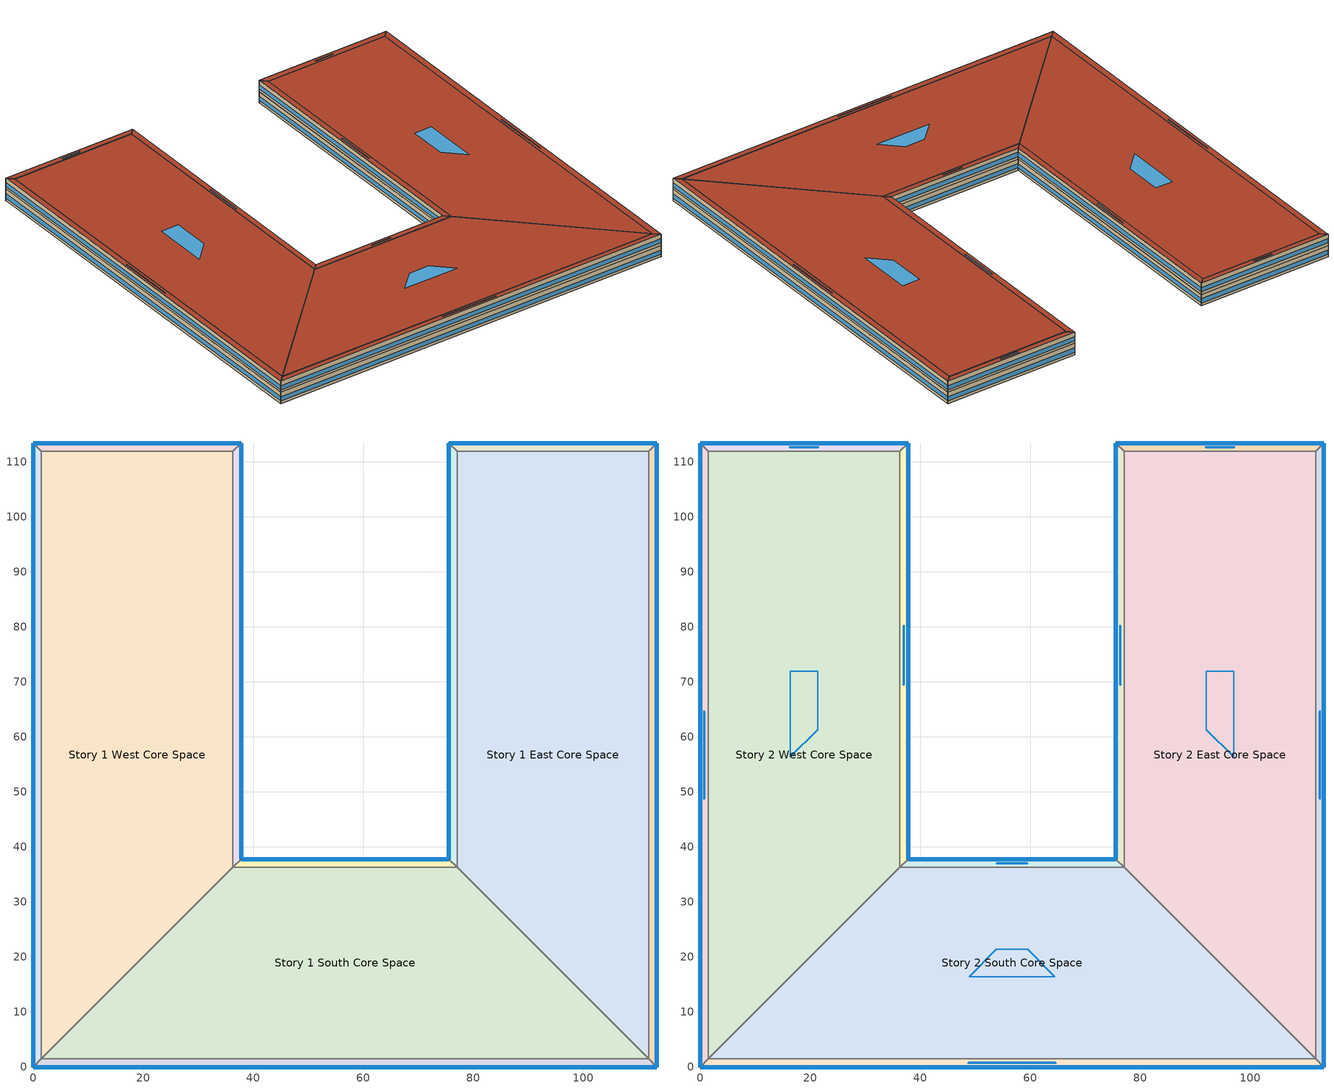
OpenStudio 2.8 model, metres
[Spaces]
Story 1 West Left Perimeter Space
 floor ground: 0,0 0,113.39 1.52,111.87 1.52,1.52 z0
 wall outside: 0,113.39 0,0 z0:3.2
 wall to Story 1 North Left Perimeter Space: 1.52,111.87 0,113.39 z0:3.2
 wall to Story 1 West Core Space: 1.52,1.52 1.52,111.87 z0:3.2
 wall to Story 1 South Lower Perimeter Space: 0,0 1.52,1.52 z0:3.2
 window: 0,113.36 0,0.03 z0.76:1.94
Story 1 North Left Perimeter Space
 floor ground: 0,113.39 37.8,113.39 36.27,111.87 1.52,111.87 z0
 wall outside: 37.8,113.39 0,113.39 z0:3.2
 wall to Story 1 East Left Perimeter Space: 36.27,111.87 37.8,113.39 z0:3.2
 wall to Story 1 West Core Space: 1.52,111.87 36.27,111.87 z0:3.2
 window: 37.77,113.39 0.03,113.39 z0.76:1.94
Story 1 East Left Perimeter Space
 floor ground: 37.8,113.39 37.8,37.8 36.27,36.27 36.27,111.87 z0
 wall outside: 37.8,37.8 37.8,113.39 z0:3.2
 wall to Story 1 North Lower Perimeter Space: 36.27,36.27 37.8,37.8 z0:3.2
 wall to Story 1 West Core Space: 36.27,111.87 36.27,36.27 z0:3.2
 window: 37.8,37.82 37.8,113.36 z0.76:1.94
Story 1 North Lower Perimeter Space
 floor ground: 37.8,37.8 75.59,37.8 77.12,36.27 36.27,36.27 z0
 wall outside: 75.59,37.8 37.8,37.8 z0:3.2
 wall to Story 1 West Right Perimeter Space: 77.12,36.27 75.59,37.8 z0:3.2
 wall to Story 1 South Core Space: 36.27,36.27 77.12,36.27 z0:3.2
 window: 75.57,37.8 37.82,37.8 z0.76:1.94
Story 1 West Right Perimeter Space
 floor ground: 75.59,37.8 75.59,113.39 77.12,111.87 77.12,36.27 z0
 wall outside: 75.59,113.39 75.59,37.8 z0:3.2
 wall to Story 1 North Right Perimeter Space: 77.12,111.87 75.59,113.39 z0:3.2
 wall to Story 1 East Core Space: 77.12,36.27 77.12,111.87 z0:3.2
 window: 75.59,113.36 75.59,37.82 z0.76:1.94
Story 1 North Right Perimeter Space
 floor ground: 75.59,113.39 113.39,113.39 111.87,111.87 77.12,111.87 z0
 wall outside: 113.39,113.39 75.59,113.39 z0:3.2
 wall to Story 1 East Right Perimeter Space: 111.87,111.87 113.39,113.39 z0:3.2
 wall to Story 1 East Core Space: 77.12,111.87 111.87,111.87 z0:3.2
 window: 113.36,113.39 75.62,113.39 z0.76:1.94
Story 1 East Right Perimeter Space
 floor ground: 113.39,113.39 113.39,0 111.87,1.52 111.87,111.87 z0
 wall outside: 113.39,0 113.39,113.39 z0:3.2
 wall to Story 1 South Lower Perimeter Space: 111.87,1.52 113.39,0 z0:3.2
 wall to Story 1 East Core Space: 111.87,111.87 111.87,1.52 z0:3.2
 window: 113.39,0.03 113.39,113.36 z0.76:1.94
Story 1 South Lower Perimeter Space
 floor ground: 113.39,0 0,0 1.52,1.52 111.87,1.52 z0
 wall outside: 0,0 113.39,0 z0:3.2
 wall to Story 1 South Core Space: 111.87,1.52 1.52,1.52 z0:3.2
 window: 0.03,0 113.36,0 z0.76:1.94
Story 1 West Core Space
 floor ground: 1.52,1.52 1.52,111.87 36.27,111.87 36.27,36.27 z0
 wall to Story 1 South Core Space: 1.52,1.52 36.27,36.27 z0:3.2
Story 1 South Core Space
 floor ground: 36.27,36.27 77.12,36.27 111.87,1.52 1.52,1.52 z0
 wall to Story 1 East Core Space: 111.87,1.52 77.12,36.27 z0:3.2
Story 1 East Core Space
 floor ground: 77.12,36.27 77.12,111.87 111.87,111.87 111.87,1.52 z0
Story 2 West Left Perimeter Space
 floor to Story 1 West Left Perimeter Space: 0,0 0,113.39 1.52,111.87 1.52,1.52 z3.2
 wall outside: 0,113.39 0,0 z3.2:6.4
 wall to Story 2 North Left Perimeter Space: 1.52,111.87 0,113.39 z3.2:6.4
 wall to Story 2 West Core Space: 1.52,1.52 1.52,111.87 z3.2:6.4
 wall to Story 2 South Lower Perimeter Space: 0,0 1.52,1.52 z3.2:6.4
 window: 0,113.36 0,0.03 z3.96:5.14
 roof outside: 1.52,1.52 1.52,111.87 0,113.39 0,0 z6.4
 skylight: 0.87,48.89 0.87,64.5 0.65,64.71 0.65,48.68 z6.4
Story 2 North Left Perimeter Space
 floor to Story 1 North Left Perimeter Space: 0,113.39 37.8,113.39 36.27,111.87 1.52,111.87 z3.2
 wall outside: 37.8,113.39 0,113.39 z3.2:6.4
 wall to Story 2 East Left Perimeter Space: 36.27,111.87 37.8,113.39 z3.2:6.4
 wall to Story 2 West Core Space: 1.52,111.87 36.27,111.87 z3.2:6.4
 window: 37.77,113.39 0.03,113.39 z3.96:5.14
 roof outside: 1.52,111.87 36.27,111.87 37.8,113.39 0,113.39 z6.4
 skylight: 16.44,112.52 21.36,112.52 21.57,112.74 16.23,112.74 z6.4
Story 2 East Left Perimeter Space
 floor to Story 1 East Left Perimeter Space: 37.8,113.39 37.8,37.8 36.27,36.27 36.27,111.87 z3.2
 wall outside: 37.8,37.8 37.8,113.39 z3.2:6.4
 wall to Story 2 North Lower Perimeter Space: 36.27,36.27 37.8,37.8 z3.2:6.4
 wall to Story 2 West Core Space: 36.27,111.87 36.27,36.27 z3.2:6.4
 window: 37.8,37.82 37.8,113.36 z3.96:5.14
 roof outside: 36.27,111.87 36.27,36.27 37.8,37.8 37.8,113.39 z6.4
 skylight: 36.93,80.07 36.93,69.38 37.14,69.59 37.14,80.28 z6.4
Story 2 North Lower Perimeter Space
 floor to Story 1 North Lower Perimeter Space: 37.8,37.8 75.59,37.8 77.12,36.27 36.27,36.27 z3.2
 wall outside: 75.59,37.8 37.8,37.8 z3.2:6.4
 wall to Story 2 West Right Perimeter Space: 77.12,36.27 75.59,37.8 z3.2:6.4
 wall to Story 2 South Core Space: 36.27,36.27 77.12,36.27 z3.2:6.4
 window: 75.57,37.8 37.82,37.8 z3.96:5.14
 roof outside: 36.27,36.27 77.12,36.27 75.59,37.8 37.8,37.8 z6.4
 skylight: 53.81,36.93 59.58,36.93 59.37,37.14 54.02,37.14 z6.4
Story 2 West Right Perimeter Space
 floor to Story 1 West Right Perimeter Space: 75.59,37.8 75.59,113.39 77.12,111.87 77.12,36.27 z3.2
 wall outside: 75.59,113.39 75.59,37.8 z3.2:6.4
 wall to Story 2 North Right Perimeter Space: 77.12,111.87 75.59,113.39 z3.2:6.4
 wall to Story 2 East Core Space: 77.12,36.27 77.12,111.87 z3.2:6.4
 window: 75.59,113.36 75.59,37.82 z3.96:5.14
 roof outside: 77.12,36.27 77.12,111.87 75.59,113.39 75.59,37.8 z6.4
 skylight: 76.46,69.38 76.46,80.07 76.25,80.28 76.25,69.59 z6.4
Story 2 North Right Perimeter Space
 floor to Story 1 North Right Perimeter Space: 75.59,113.39 113.39,113.39 111.87,111.87 77.12,111.87 z3.2
 wall outside: 113.39,113.39 75.59,113.39 z3.2:6.4
 wall to Story 2 East Right Perimeter Space: 111.87,111.87 113.39,113.39 z3.2:6.4
 wall to Story 2 East Core Space: 77.12,111.87 111.87,111.87 z3.2:6.4
 window: 113.36,113.39 75.62,113.39 z3.96:5.14
 roof outside: 77.12,111.87 111.87,111.87 113.39,113.39 75.59,113.39 z6.4
 skylight: 92.03,112.52 96.95,112.52 97.16,112.74 91.82,112.74 z6.4
Story 2 East Right Perimeter Space
 floor to Story 1 East Right Perimeter Space: 113.39,113.39 113.39,0 111.87,1.52 111.87,111.87 z3.2
 wall outside: 113.39,0 113.39,113.39 z3.2:6.4
 wall to Story 2 South Lower Perimeter Space: 111.87,1.52 113.39,0 z3.2:6.4
 wall to Story 2 East Core Space: 111.87,111.87 111.87,1.52 z3.2:6.4
 window: 113.39,0.03 113.39,113.36 z3.96:5.14
 roof outside: 111.87,111.87 111.87,1.52 113.39,0 113.39,113.39 z6.4
 skylight: 112.52,64.5 112.52,48.89 112.74,48.68 112.74,64.71 z6.4
Story 2 South Lower Perimeter Space
 floor to Story 1 South Lower Perimeter Space: 113.39,0 0,0 1.52,1.52 111.87,1.52 z3.2
 wall outside: 0,0 113.39,0 z3.2:6.4
 wall to Story 2 South Core Space: 111.87,1.52 1.52,1.52 z3.2:6.4
 window: 0.03,0 113.36,0 z3.96:5.14
 roof outside: 111.87,1.52 1.52,1.52 0,0 113.39,0 z6.4
 skylight: 64.5,0.87 48.89,0.87 48.68,0.65 64.71,0.65 z6.4
Story 2 West Core Space
 floor to Story 1 West Core Space: 1.52,1.52 1.52,111.87 36.27,111.87 36.27,36.27 z3.2
 wall to Story 2 South Core Space: 1.52,1.52 36.27,36.27 z3.2:6.4
 roof outside: 36.27,36.27 36.27,111.87 1.52,111.87 1.52,1.52 z6.4
 skylight: 21.36,61.27 21.36,71.96 16.44,71.96 16.44,56.35 z6.4
Story 2 South Core Space
 floor to Story 1 South Core Space: 36.27,36.27 77.12,36.27 111.87,1.52 1.52,1.52 z3.2
 wall to Story 2 East Core Space: 111.87,1.52 77.12,36.27 z3.2:6.4
 roof outside: 1.52,1.52 111.87,1.52 77.12,36.27 36.27,36.27 z6.4
 skylight: 48.89,16.44 64.5,16.44 59.58,21.36 53.81,21.36 z6.4
Story 2 East Core Space
 floor to Story 1 East Core Space: 77.12,36.27 77.12,111.87 111.87,111.87 111.87,1.52 z3.2
 roof outside: 111.87,1.52 111.87,111.87 77.12,111.87 77.12,36.27 z6.4
 skylight: 96.95,56.35 96.95,71.96 92.03,71.96 92.03,61.27 z6.4
[Building]
U shape_MidriseApartment_NECB2017: North Axis {deg}=0; Space Type=Multi-unit residential building WholeBuilding; Default Construction Set=BTAP-Mass at hdd = 4500.0; Standards Number of Stories=2; Standards Number of Above Ground Stories=2; Standards Building Type=NECB2017_MidriseApartment
[Site]
Ottawa=Macdonald-Cartier Intl AP_ON_CAN: Latitude {deg}=45.317; Longitude {deg}=-75.667; Time Zone {hr}=-5; Elevation {m}=114.9
[Site:WaterMainsTemperature]
Calculation Method=Correlation; Annual Average Outdoor Air Temperature {C}=6.83333; Maximum Difference In Monthly Average Outdoor Air Temperatures {deltaC}=31.2
[SizingPeriod:DesignDay] Barometric Pressure {Pa}=99952; Sky Clearness=0; Rain Indicator=0; Snow Indicator=0; Day of Month=21; Daylight Saving Time Indicator=0; Humidity Indicating Type=Wetbulb; Dry-Bulb Temperature Range Modifier Type=DefaultMultipliers
Name | Maximum Dry-Bulb Temperature {C} | Daily Dry-Bulb Temperature Range {deltaC} | Humidity Indicating Conditions at Maximum Dry-Bulb | Wind Speed {m/s} | Wind Direction {deg} | Month | Day Type | Solar Model Indicator | ASHRAE Taub | ASHRAE Taud
Ottawa=Macdonald-Cartier Intl Ann Clg .4% Condns DB=>MWB | 30.6 | 10.1 | 21.8 | 4.6 | 220 | 7 | SummerDesignDay | ASHRAETau | 0.417 | 2.264
Ottawa=Macdonald-Cartier Intl Ann Htg 99.6% Condns DB | -24.2 | 0 | -24.2 | 3.5 | 290 | 1 | WinterDesignDay | ASHRAEClearSky
[Site:GroundTemperature:BuildingSurface]
19.527, 19.502, 19.536, 19.598, 20.002, 21.64, 22.225, 22.375, 21.449, 20.121, 19.802, 19.633
[Material:NoMass] Roughness=Smooth; Thermal Absorptance=0.9; Solar Absorptance=0.7
Name | Thermal Resistance {m2-K/W} | Visible Absorptance
Typical Carpet Pad; Typical Carpet Pad 1 | 0.21648 | 0.8
Typical Insulation 1 | 5.20402 | 0.7
Typical Insulation 2 | 3.77764 | 0.7
Typical Insulation 3 | 6.41024 | 0.7
Typical Carpet Pad 2 | 1.25503 | 0.8
Typical Carpet Pad 3; Typical Carpet Pad 4 | 3.45515 | 0.8
Typical Insulation 4 | 0.526298 | 0.7
Typical Insulation 5 | 0.526316 | 0.7
[Material]
Name | Roughness | Thickness {m} | Conductivity {W/m-K} | Density {kg/m3} | Specific Heat {J/kg-K} | Thermal Absorptance | Solar Absorptance | Visible Absorptance
G05 25mm wood | MediumSmooth | 0.0254 | 0.15 | 608 | 1630 | 0.9 | 0.5 | 0.5
100mm Normalweight concrete floor 1 | MediumSmooth | 0.1016 | 2.31 | 2322 | 832
G01 13mm gypsum board 1 | Smooth | 0.0127 | 0.16 | 800 | 1090 | 0.9 | 0.7 | 0.5
4 in. Normalweight Concrete Floor 1 | MediumRough | 0.1016 | 2.31 | 2322 | 832 | 0.9 | 0.7 | 0.7
1IN Stucco 1 | Smooth | 0.0253 | 0.6918 | 1858 | 837 | 0.9 | 0.7 | 0.92
8IN CONCRETE HW RefBldg 1 | Rough | 0.2032 | 1.311 | 2240 | 836.8 | 0.9 | 0.7 | 0.7
1/2IN Gypsum 1 | Smooth | 0.0127 | 0.16 | 784.9 | 830 | 0.9 | 0.4 | 0.4
Metal Roof Surface 1; F08 Metal surface 1 | Smooth | 0.0008 | 45.28 | 7824 | 500 | 0.9 | 0.7 | 0.7
6 in. Normalweight Concrete Floor 1; 6 in. Normalweight Concrete Floor 2; 6 in. Normalweight Concrete Floor 3 | MediumRough | 0.1524 | 2.31 | 2322 | 832 | 0.9 | 0.7 | 0.7
[Construction]
BTAP-Int-Partition; BTAP-Int-Door: G05 25mm wood
BTAP-Int-Floor: 100mm Normalweight concrete floor 1, Typical Carpet Pad
BTAP-Int-Wall: G01 13mm gypsum board 1, G01 13mm gypsum board 1
BTAP-Int-Ceiling: Typical Carpet Pad, 100mm Normalweight concrete floor 1
BTAP-Int-Window: SimpleGlazing
BTAP-Ext-Floor-Mass:U-0.183: Typical Insulation 1, 4 in. Normalweight Concrete Floor 1, Typical Carpet Pad 1
BTAP-Ext-Wall-Mass:U-0.247: 1IN Stucco 1, 8IN CONCRETE HW RefBldg 1, Typical Insulation 2, 1/2IN Gypsum 1
BTAP-Ext-Roof-Metal:U-0.156: Metal Roof Surface 1, Typical Insulation 3
BTAP-Grnd-Floor-Mass:U-0.757: 6 in. Normalweight Concrete Floor 1, Typical Carpet Pad 2
BTAP-Grnd-Wall-Mass:U-0.284: 6 in. Normalweight Concrete Floor 2, Typical Carpet Pad 3
BTAP-Grnd-Roof-Mass:U-0.284: 6 in. Normalweight Concrete Floor 3, Typical Carpet Pad 4
BTAP-Ext-FixedWindow:U=0.190 SHGC=0.600; BTAP-Ext-GlassDoors:U=0.190 SHGC=0.600; BTAP-Ext-Skylights:U=0.190 SHGC=0.600; BTAP-Ext-DaylightDomes:U=0.190 SHGC=0.600; BTAP-Ext-DaylightDiffuser:U=0.190 SHGC=0.600: SimpleGlazing:U=0.190 SHGC=0.600
BTAP-Ext-Door:U-1.9000000000000001: F08 Metal surface 1, Typical Insulation 4
BTAP-Ext-OverHeadDoor:U-1.9000000000000001: Typical Insulation 5
[DefaultConstructionSet]
BTAP-Mass at hdd = 4500.0: Default Exterior Surface Constructions=BTAP-Mass at hdd = 4500.0; Default Interior Surface Constructions=Default Surface Constructions 2; Default Ground Contact Surface Constructions=BTAP-Mass at hdd = 4500.0 1; Default Exterior SubSurface Constructions=BTAP-Mass at hdd = 4500.0; Default Interior SubSurface Constructions=Default Sub Surface Constructions 2; Interior Partition Construction=BTAP-Int-Partition
[DefaultSurfaceConstructions]
Name | Floor Construction | Wall Construction | Roof Ceiling Construction
Default Surface Constructions 2 | BTAP-Int-Floor | BTAP-Int-Wall | BTAP-Int-Ceiling
BTAP-Mass at hdd = 4500.0 | BTAP-Ext-Floor-Mass:U-0.183 | BTAP-Ext-Wall-Mass:U-0.247 | BTAP-Ext-Roof-Metal:U-0.156
BTAP-Mass at hdd = 4500.0 1 | BTAP-Grnd-Floor-Mass:U-0.757 | BTAP-Grnd-Wall-Mass:U-0.284 | BTAP-Grnd-Roof-Mass:U-0.284
[DefaultSubSurfaceConstructions]
Name | Fixed Window Construction | Operable Window Construction | Door Construction | Glass Door Construction | Overhead Door Construction | Skylight Construction | Tubular Daylight Dome Construction | Tubular Daylight Diffuser Construction
Default Sub Surface Constructions 2 | BTAP-Int-Window | BTAP-Int-Window | BTAP-Int-Door
BTAP-Mass at hdd = 4500.0 | BTAP-Ext-FixedWindow:U=0.190 SHGC=0.600 | BTAP-Ext-FixedWindow:U=0.190 SHGC=0.600 | BTAP-Ext-Door:U-1.9000000000000001 | BTAP-Ext-GlassDoors:U=0.190 SHGC=0.600 | BTAP-Ext-OverHeadDoor:U-1.9000000000000001 | BTAP-Ext-Skylights:U=0.190 SHGC=0.600 | BTAP-Ext-DaylightDomes:U=0.190 SHGC=0.600 | BTAP-Ext-DaylightDiffuser:U=0.190 SHGC=0.600
[WindowMaterial:SimpleGlazingSystem] Solar Heat Gain Coefficient=0.6; Visible Transmittance=0.21
Name | U-Factor {W/m2-K}
SimpleGlazing | 2.2
SimpleGlazing:U=0.190 SHGC=0.600 | 1.9
[BuildingStory] Nominal Floor to Floor Height {m}=3.2
Name | Nominal Z Coordinate {m}
Story 1 | 0
Story 2 | 3.2
[Space]
Name | Building Story | Thermal Zone
Story 1 West Left Perimeter Space | Story 1 | Story 1 West Left Perimeter Space ZN
Story 1 North Left Perimeter Space | Story 1 | Story 1 North Left Perimeter Space ZN
Story 1 East Left Perimeter Space | Story 1 | Story 1 East Left Perimeter Space ZN
Story 1 North Lower Perimeter Space | Story 1 | Story 1 North Lower Perimeter Space ZN
Story 1 West Right Perimeter Space | Story 1 | Story 1 West Right Perimeter Space ZN
Story 1 North Right Perimeter Space | Story 1 | Story 1 North Right Perimeter Space ZN
Story 1 East Right Perimeter Space | Story 1 | Story 1 East Right Perimeter Space ZN
Story 1 South Lower Perimeter Space | Story 1 | Story 1 South Lower Perimeter Space ZN
Story 1 West Core Space | Story 1 | Story 1 West Core Space ZN
Story 1 South Core Space | Story 1 | Story 1 South Core Space ZN
Story 1 East Core Space | Story 1 | Story 1 East Core Space ZN
Story 2 West Left Perimeter Space | Story 2 | Story 2 West Left Perimeter Space ZN
Story 2 North Left Perimeter Space | Story 2 | Story 2 North Left Perimeter Space ZN
Story 2 East Left Perimeter Space | Story 2 | Story 2 East Left Perimeter Space ZN
Story 2 North Lower Perimeter Space | Story 2 | Story 2 North Lower Perimeter Space ZN
Story 2 West Right Perimeter Space | Story 2 | Story 2 West Right Perimeter Space ZN
Story 2 North Right Perimeter Space | Story 2 | Story 2 North Right Perimeter Space ZN
Story 2 East Right Perimeter Space | Story 2 | Story 2 East Right Perimeter Space ZN
Story 2 South Lower Perimeter Space | Story 2 | Story 2 South Lower Perimeter Space ZN
Story 2 West Core Space | Story 2 | Story 2 West Core Space ZN
Story 2 South Core Space | Story 2 | Story 2 South Core Space ZN
Story 2 East Core Space | Story 2 | Story 2 East Core Space ZN
[SpaceType]
Multi-unit residential building WholeBuilding: Default Schedule Set=Multi-unit residential building WholeBuilding Schedule Set; Design Specification Outdoor Air Object=Multi-unit residential building WholeBuilding Ventilation; Standards Building Type=Multi-unit residential building; Standards Space Type=WholeBuilding
[People:Definition]
Multi-unit residential building WholeBuilding People Definition: Number of People Calculation Method=People/Area; People per Space Floor Area {person/m2}=0.0400145; Fraction Radiant=0.3
[People]
Multi-unit residential building WholeBuilding People: People Definition=Multi-unit residential building WholeBuilding People Definition; Space or SpaceType=Multi-unit residential building WholeBuilding; Work Efficiency Schedule=Work Efficiency Schedule; Clothing Insulation Schedule=Clothing Schedule; Air Velocity Schedule=Air Velocity Schedule; Multiplier=1
[Lights:Definition]
Multi-unit residential building WholeBuilding Lights Definition: Design Level Calculation Method=Watts/Area; Watts per Space Floor Area {W/m2}=7.29994; Fraction Radiant=0.5; Fraction Visible=0.2
[Lights]
Multi-unit residential building WholeBuilding Lights: Lights Definition=Multi-unit residential building WholeBuilding Lights Definition; Space or SpaceType=Multi-unit residential building WholeBuilding; Fraction Replaceable=1
[ElectricEquipment:Definition]
Multi-unit residential building WholeBuilding Elec Equip Definition: Design Level Calculation Method=Watts/Area; Watts per Space Floor Area {W/m2}=5.00182; Fraction Radiant=0.5
[ElectricEquipment]
Multi-unit residential building WholeBuilding Elec Equip: Electric Equipment Definition=Multi-unit residential building WholeBuilding Elec Equip Definition; Space or SpaceType=Multi-unit residential building WholeBuilding
[DesignSpecification:OutdoorAir]
Multi-unit residential building WholeBuilding Ventilation: Outdoor Air Method=Sum; Outdoor Air Flow per Floor Area {m3/s-m2}=0.00034544
[DefaultScheduleSet]
Multi-unit residential building WholeBuilding Schedule Set: Number of People Schedule=NECB-G-Occupancy; People Activity Level Schedule=NECB-Activity; Lighting Schedule=NECB-G-Lighting; Electric Equipment Schedule=NECB-G-Electric-Equipment; Infiltration Schedule=Always On
[ThermostatSetpoint:DualSetpoint] Heating Setpoint Temperature Schedule=NECB-G-Thermostat Setpoint-Heating; Cooling Setpoint Temperature Schedule=NECB-G-Thermostat Setpoint-Cooling
Multi-unit residential building WholeBuilding Thermostat 46; Multi-unit residential building WholeBuilding Thermostat 47; Multi-unit residential building WholeBuilding Thermostat 48; Multi-unit residential building WholeBuilding Thermostat 49; Multi-unit residential building WholeBuilding Thermostat 50; Multi-unit residential building WholeBuilding Thermostat 51; Multi-unit residential building WholeBuilding Thermostat 52; Multi-unit residential building WholeBuilding Thermostat 53; Multi-unit residential building WholeBuilding Thermostat 54; Multi-unit residential building WholeBuilding Thermostat 55; Multi-unit residential building WholeBuilding Thermostat 56; Multi-unit residential building WholeBuilding Thermostat 57; Multi-unit residential building WholeBuilding Thermostat 58; Multi-unit residential building WholeBuilding Thermostat 59; Multi-unit residential building WholeBuilding Thermostat 60; Multi-unit residential building WholeBuilding Thermostat 61; Multi-unit residential building WholeBuilding Thermostat 62; Multi-unit residential building WholeBuilding Thermostat 63; Multi-unit residential building WholeBuilding Thermostat 64; Multi-unit residential building WholeBuilding Thermostat 65; Multi-unit residential building WholeBuilding Thermostat 66; Multi-unit residential building WholeBuilding Thermostat 67
[SpaceInfiltration:DesignFlowRate] Schedule=Always On Discrete; Design Flow Rate Calculation Method=Flow/ExteriorArea; Flow per Exterior Surface Area {m3/s-m2}=0.00025; Constant Term Coefficient=0; Temperature Term Coefficient=0; Velocity Term Coefficient=0.224; Velocity Squared Term Coefficient=0
Name | Space or SpaceType
Story 1 East Left Perimeter Space Infiltration | Story 1 East Left Perimeter Space
Story 1 East Right Perimeter Space Infiltration | Story 1 East Right Perimeter Space
Story 1 North Left Perimeter Space Infiltration | Story 1 North Left Perimeter Space
Story 1 North Lower Perimeter Space Infiltration | Story 1 North Lower Perimeter Space
Story 1 North Right Perimeter Space Infiltration | Story 1 North Right Perimeter Space
Story 1 South Lower Perimeter Space Infiltration | Story 1 South Lower Perimeter Space
Story 1 West Left Perimeter Space Infiltration | Story 1 West Left Perimeter Space
Story 1 West Right Perimeter Space Infiltration | Story 1 West Right Perimeter Space
Story 2 East Core Space Infiltration | Story 2 East Core Space
Story 2 East Left Perimeter Space Infiltration | Story 2 East Left Perimeter Space
Story 2 East Right Perimeter Space Infiltration | Story 2 East Right Perimeter Space
Story 2 North Left Perimeter Space Infiltration | Story 2 North Left Perimeter Space
Story 2 North Lower Perimeter Space Infiltration | Story 2 North Lower Perimeter Space
Story 2 North Right Perimeter Space Infiltration | Story 2 North Right Perimeter Space
Story 2 South Core Space Infiltration | Story 2 South Core Space
Story 2 South Lower Perimeter Space Infiltration | Story 2 South Lower Perimeter Space
Story 2 West Core Space Infiltration | Story 2 West Core Space
Story 2 West Left Perimeter Space Infiltration | Story 2 West Left Perimeter Space
Story 2 West Right Perimeter Space Infiltration | Story 2 West Right Perimeter Space
[ThermalZone] Use Ideal Air Loads=No
Name | Thermostat
Story 1 East Core Space ZN | Multi-unit residential building WholeBuilding Thermostat 46
Story 1 East Left Perimeter Space ZN | Multi-unit residential building WholeBuilding Thermostat 47
Story 1 East Right Perimeter Space ZN | Multi-unit residential building WholeBuilding Thermostat 48
Story 1 North Left Perimeter Space ZN | Multi-unit residential building WholeBuilding Thermostat 49
Story 1 North Lower Perimeter Space ZN | Multi-unit residential building WholeBuilding Thermostat 50
Story 1 North Right Perimeter Space ZN | Multi-unit residential building WholeBuilding Thermostat 51
Story 1 South Core Space ZN | Multi-unit residential building WholeBuilding Thermostat 52
Story 1 South Lower Perimeter Space ZN | Multi-unit residential building WholeBuilding Thermostat 53
Story 1 West Core Space ZN | Multi-unit residential building WholeBuilding Thermostat 54
Story 1 West Left Perimeter Space ZN | Multi-unit residential building WholeBuilding Thermostat 55
Story 1 West Right Perimeter Space ZN | Multi-unit residential building WholeBuilding Thermostat 56
Story 2 East Core Space ZN | Multi-unit residential building WholeBuilding Thermostat 57
Story 2 East Left Perimeter Space ZN | Multi-unit residential building WholeBuilding Thermostat 58
Story 2 East Right Perimeter Space ZN | Multi-unit residential building WholeBuilding Thermostat 59
Story 2 North Left Perimeter Space ZN | Multi-unit residential building WholeBuilding Thermostat 60
Story 2 North Lower Perimeter Space ZN | Multi-unit residential building WholeBuilding Thermostat 61
Story 2 North Right Perimeter Space ZN | Multi-unit residential building WholeBuilding Thermostat 62
Story 2 South Core Space ZN | Multi-unit residential building WholeBuilding Thermostat 63
Story 2 South Lower Perimeter Space ZN | Multi-unit residential building WholeBuilding Thermostat 64
Story 2 West Core Space ZN | Multi-unit residential building WholeBuilding Thermostat 65
Story 2 West Left Perimeter Space ZN | Multi-unit residential building WholeBuilding Thermostat 66
Story 2 West Right Perimeter Space ZN | Multi-unit residential building WholeBuilding Thermostat 67
[Sizing:Zone] Zone Cooling Design Supply Air Temperature Input Method=SupplyAirTemperature; Zone Cooling Design Supply Air Temperature {C}=14; Zone Cooling Design Supply Air Temperature Difference {deltaC}=11.11; Zone Heating Design Supply Air Temperature Input Method=SupplyAirTemperature; Zone Heating Design Supply Air Temperature {C}=40; Zone Heating Design Supply Air Temperature Difference {deltaC}=11.11; Zone Cooling Design Supply Air Humidity Ratio {kg-H2O/kg-air}=0.0085; Zone Heating Design Supply Air Humidity Ratio {kg-H2O/kg-air}=0.008; Cooling Design Air Flow Method=DesignDay; Heating Design Air Flow Method=DesignDay; Account for Dedicated Outdoor Air System=No; Dedicated Outdoor Air System Control Strategy=NeutralSupplyAir; Dedicated Outdoor Air Low Setpoint Temperature for Design {C}=autosize; Dedicated Outdoor Air High Setpoint Temperature for Design {C}=autosize
Story 1 East Core Space ZN; Story 1 East Left Perimeter Space ZN; Story 1 East Right Perimeter Space ZN; Story 1 North Left Perimeter Space ZN; Story 1 North Lower Perimeter Space ZN; Story 1 North Right Perimeter Space ZN; Story 1 South Core Space ZN; Story 1 South Lower Perimeter Space ZN; Story 1 West Core Space ZN; Story 1 West Left Perimeter Space ZN; Story 1 West Right Perimeter Space ZN; Story 2 East Core Space ZN; Story 2 East Left Perimeter Space ZN; Story 2 East Right Perimeter Space ZN; Story 2 North Left Perimeter Space ZN; Story 2 North Lower Perimeter Space ZN; Story 2 North Right Perimeter Space ZN; Story 2 South Core Space ZN; Story 2 South Lower Perimeter Space ZN; Story 2 West Core Space ZN; Story 2 West Left Perimeter Space ZN; Story 2 West Right Perimeter Space ZN
[Zone equipment]
Story 1 East Core Space ZN: Zone HVAC Ideal Loads Air System 1
Story 1 East Left Perimeter Space ZN: Zone HVAC Ideal Loads Air System 2
Story 1 East Right Perimeter Space ZN: Zone HVAC Ideal Loads Air System 3
Story 1 North Left Perimeter Space ZN: Zone HVAC Ideal Loads Air System 4
Story 1 North Lower Perimeter Space ZN: Zone HVAC Ideal Loads Air System 5
Story 1 North Right Perimeter Space ZN: Zone HVAC Ideal Loads Air System 6
Story 1 South Core Space ZN: Zone HVAC Ideal Loads Air System 7
Story 1 South Lower Perimeter Space ZN: Zone HVAC Ideal Loads Air System 8
Story 1 West Core Space ZN: Zone HVAC Ideal Loads Air System 9
Story 1 West Left Perimeter Space ZN: Zone HVAC Ideal Loads Air System 10
Story 1 West Right Perimeter Space ZN: Zone HVAC Ideal Loads Air System 11
Story 2 East Core Space ZN: Zone HVAC Ideal Loads Air System 12
Story 2 East Left Perimeter Space ZN: Zone HVAC Ideal Loads Air System 13
Story 2 East Right Perimeter Space ZN: Zone HVAC Ideal Loads Air System 14
Story 2 North Left Perimeter Space ZN: Zone HVAC Ideal Loads Air System 15
Story 2 North Lower Perimeter Space ZN: Zone HVAC Ideal Loads Air System 16
Story 2 North Right Perimeter Space ZN: Zone HVAC Ideal Loads Air System 17
Story 2 South Core Space ZN: Zone HVAC Ideal Loads Air System 18
Story 2 South Lower Perimeter Space ZN: Zone HVAC Ideal Loads Air System 19
Story 2 West Core Space ZN: Zone HVAC Ideal Loads Air System 20
Story 2 West Left Perimeter Space ZN: Zone HVAC Ideal Loads Air System 21
Story 2 West Right Perimeter Space ZN: Zone HVAC Ideal Loads Air System 22
[Schedule:Ruleset]
Clothing Schedule: Default Day Schedule=Clothing Schedule Default Winter Clothes
Air Velocity Schedule: Default Day Schedule=Air Velocity Schedule Default
Work Efficiency Schedule: Default Day Schedule=Work Efficiency Schedule Default
NECB-G-Occupancy: Default Day Schedule=NECB-G-Occupancy Default
NECB-Activity: Default Day Schedule=NECB-Activity Default; Summer Design Day Schedule=NECB-Activity Summer Design Day; Winter Design Day Schedule=NECB-Activity Winter Design Day
NECB-G-Lighting: Default Day Schedule=NECB-G-Lighting Default
NECB-G-Electric-Equipment: Default Day Schedule=NECB-G-Electric-Equipment Default
Always On: Default Day Schedule=Always On Default
NECB-G-Thermostat Setpoint-Heating: Default Day Schedule=NECB-G-Thermostat Setpoint-Heating Default
NECB-G-Thermostat Setpoint-Cooling: Default Day Schedule=NECB-G-Thermostat Setpoint-Cooling Default
[Schedule:Day]
Clothing Schedule Default Winter Clothes; Always On Default: 24, 0, 1
Clothing Schedule Summer Clothes: 24, 0, 0.5
Air Velocity Schedule Default: 24, 0, 0.2
Work Efficiency Schedule Default: 24, 0, 0
NECB-G-Occupancy Default; NECB-G-Occupancy Default|Wkdy Day: 7, 0, 0.9, 8, 0, 0.7, 9, 0, 0.4, 17, 0, 0.3, 18, 0, 0.5, 24, 0, 0.9
NECB-G-Occupancy Sat Day; NECB-G-Occupancy Sun|Hol Day: 7, 0, 0.9, 8, 0, 0.7, 17, 0, 0.5, 18, 0, 0.7, 24, 0, 0.9
NECB-Activity Default; NECB-Activity Winter Design Day; NECB-Activity Summer Design Day: 24, 0, 130
NECB-G-Lighting Default; NECB-G-Lighting Default|Wkdy Day; NECB-G-Lighting Sat Day; NECB-G-Lighting Sun|Hol Day: 1, 0, 0.3, 6, 0, 0, 7, 0, 0.2, 9, 0, 0.5, 19, 0, 0, 22, 0, 0.9, 23, 0, 0.8, 24, 0, 0.6
NECB-G-Electric-Equipment Default; NECB-G-Electric-Equipment Default|Wkdy Day; NECB-G-Electric-Equipment Sat Day; NECB-G-Electric-Equipment Sun|Hol Day: 1, 0, 0.3, 7, 0, 0.2, 9, 0, 0.8, 16, 0, 0.4, 17, 0, 0.5, 18, 0, 0.2, 20, 0, 0.9, 21, 0, 0.7, 24, 0, 0.5
NECB-G-Thermostat Setpoint-Heating Default; NECB-G-Thermostat Setpoint-Heating Default|Wkdy Day; NECB-G-Thermostat Setpoint-Heating Sat Day; NECB-G-Thermostat Setpoint-Heating Sun|Hol Day: 1, 0, 22, 7, 0, 18, 8, 0, 20, 24, 0, 22
NECB-G-Thermostat Setpoint-Cooling Default; NECB-G-Thermostat Setpoint-Cooling Default|Wkdy Day; NECB-G-Thermostat Setpoint-Cooling Sat Day; NECB-G-Thermostat Setpoint-Cooling Sun|Hol Day: 24, 0, 24
[Schedule:Rule] Date Specification Type=DateRange; Start Day=1
Name | Schedule Ruleset | Rule Order | Day Schedule | Start Month | End Month | End Day | Apply Monday | Apply Tuesday | Apply Wednesday | Apply Thursday | Apply Friday | Apply Saturday | Apply Sunday
Schedule Rule 1 | Clothing Schedule | 0 | Clothing Schedule Summer Clothes | 5 | 9 | 30
Schedule Rule 2 | NECB-G-Occupancy | 2 | NECB-G-Occupancy Default|Wkdy Day | 1 | 12 | 31 | Yes | Yes | Yes | Yes | Yes
Schedule Rule 3 | NECB-G-Occupancy | 1 | NECB-G-Occupancy Sat Day | 1 | 12 | 31 |  |  |  |  |  | Yes
Schedule Rule 4 | NECB-G-Occupancy | 0 | NECB-G-Occupancy Sun|Hol Day | 1 | 12 | 31 |  |  |  |  |  |  | Yes
Schedule Rule 5 | NECB-G-Lighting | 2 | NECB-G-Lighting Default|Wkdy Day | 1 | 12 | 31 | Yes | Yes | Yes | Yes | Yes
Schedule Rule 6 | NECB-G-Lighting | 1 | NECB-G-Lighting Sat Day | 1 | 12 | 31 |  |  |  |  |  | Yes
Schedule Rule 7 | NECB-G-Lighting | 0 | NECB-G-Lighting Sun|Hol Day | 1 | 12 | 31 |  |  |  |  |  |  | Yes
Schedule Rule 8 | NECB-G-Electric-Equipment | 2 | NECB-G-Electric-Equipment Default|Wkdy Day | 1 | 12 | 31 | Yes | Yes | Yes | Yes | Yes
Schedule Rule 9 | NECB-G-Electric-Equipment | 1 | NECB-G-Electric-Equipment Sat Day | 1 | 12 | 31 |  |  |  |  |  | Yes
Schedule Rule 10 | NECB-G-Electric-Equipment | 0 | NECB-G-Electric-Equipment Sun|Hol Day | 1 | 12 | 31 |  |  |  |  |  |  | Yes
Schedule Rule 11 | NECB-G-Thermostat Setpoint-Heating | 2 | NECB-G-Thermostat Setpoint-Heating Default|Wkdy Day | 1 | 12 | 31 | Yes | Yes | Yes | Yes | Yes
Schedule Rule 12 | NECB-G-Thermostat Setpoint-Heating | 1 | NECB-G-Thermostat Setpoint-Heating Sat Day | 1 | 12 | 31 |  |  |  |  |  | Yes
Schedule Rule 13 | NECB-G-Thermostat Setpoint-Heating | 0 | NECB-G-Thermostat Setpoint-Heating Sun|Hol Day | 1 | 12 | 31 |  |  |  |  |  |  | Yes
Schedule Rule 14 | NECB-G-Thermostat Setpoint-Cooling | 2 | NECB-G-Thermostat Setpoint-Cooling Default|Wkdy Day | 1 | 12 | 31 | Yes | Yes | Yes | Yes | Yes
Schedule Rule 15 | NECB-G-Thermostat Setpoint-Cooling | 1 | NECB-G-Thermostat Setpoint-Cooling Sat Day | 1 | 12 | 31 |  |  |  |  |  | Yes
Schedule Rule 16 | NECB-G-Thermostat Setpoint-Cooling | 0 | NECB-G-Thermostat Setpoint-Cooling Sun|Hol Day | 1 | 12 | 31 |  |  |  |  |  |  | Yes
[Schedule:Constant]
Always On Discrete: Value=1
